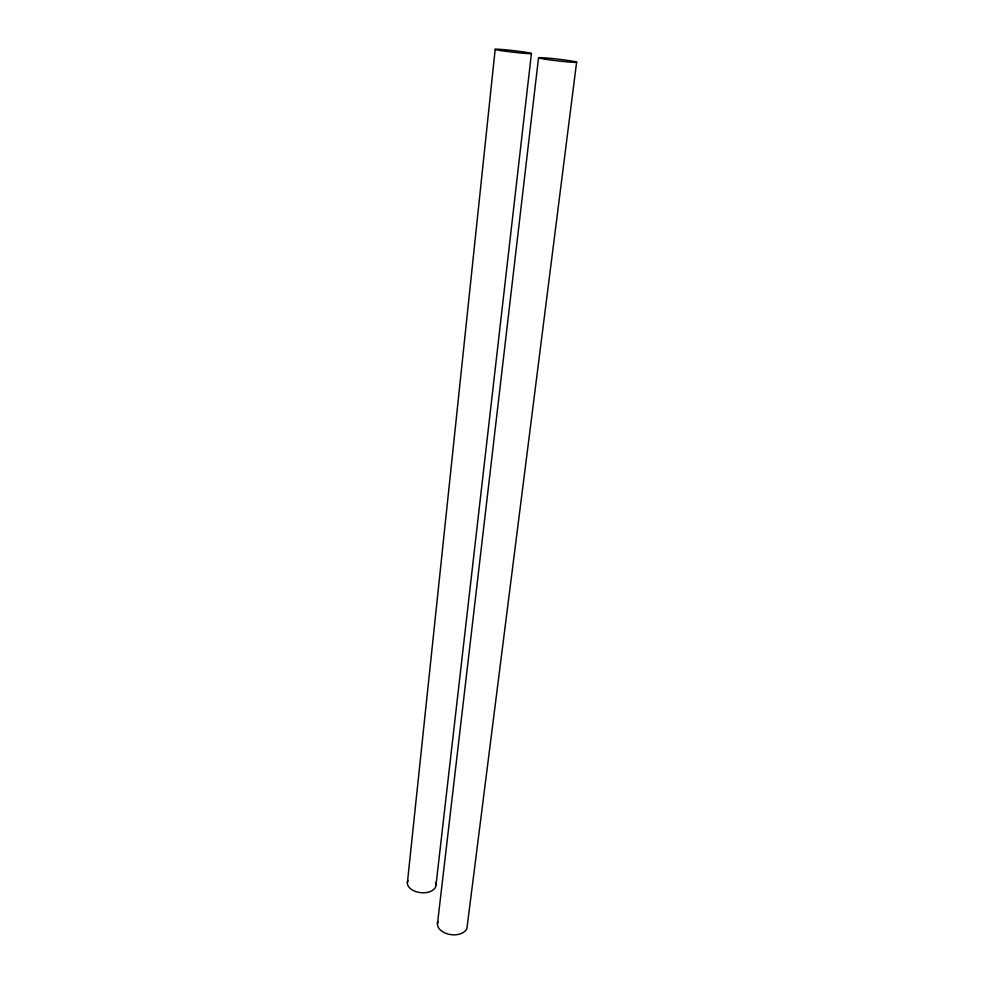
<?xml version="1.0" encoding="UTF-8"?>
<svg xmlns="http://www.w3.org/2000/svg" width="984" height="984" viewBox="0 0 984 984"><rect width="100%" height="100%" fill="white"/><g stroke="black" fill="none" stroke-linecap="round" stroke-linejoin="round"><path stroke-width="1.48" d="M407.376 882.832L495.173 49.372M436.023 884.85L531.422 53.444M437.425 924.087L538.519 57.835M576.624 62.115L467.216 926.129A14.969 9.533 7.3 0 1 450.549 934.579A14.969 9.533 7.3 0 1 437.929 921.651M435.531 882.537A14.366 8.782 5.9 0 1 421.558 892.734A14.366 8.782 5.9 0 1 407.929 880.594M545.443 59.261A19.25 0.886 6.6 0 0 576.452 62.336A19.25 0.886 6.6 0 0 550.892 58.388A19.25 0.886 6.6 0 0 545.443 59.261M501.348 50.639A18.278 0.799 6.6 0 0 531.114 53.616A18.278 0.799 6.6 0 0 507.473 49.987A18.278 0.799 6.6 0 0 501.348 50.639"/></g></svg>
